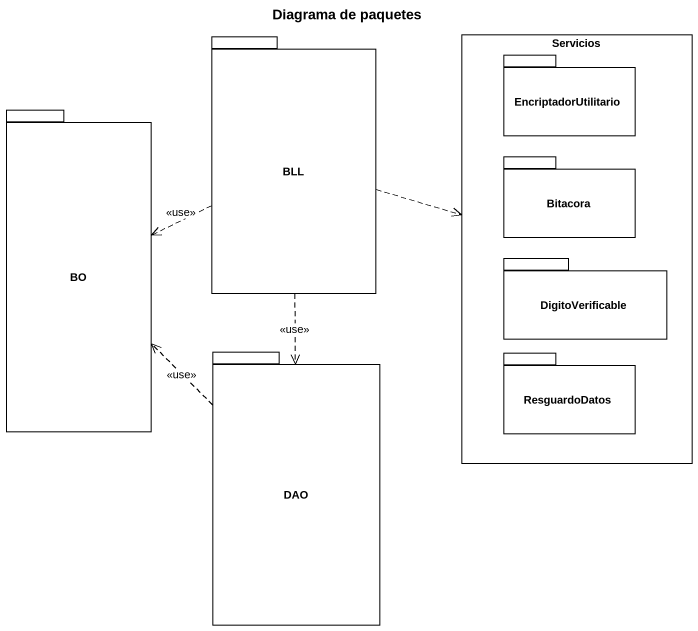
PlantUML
@startuml
title Diagrama de paquetes
package BLL {
}
rectangle Servicios {
  package EncriptadorUtilitario {
  }
  package Bitacora {
  }
  package DigitoVerificable {
  }
  package ResguardoDatos {
  }
}
package BO {
}
package DAO {
}
BLL .right.> Servicios
BLL .left.> BO : <<use>>
BLL ..> DAO : <<use>>
DAO .up.> BO : <<use>>
@enduml
